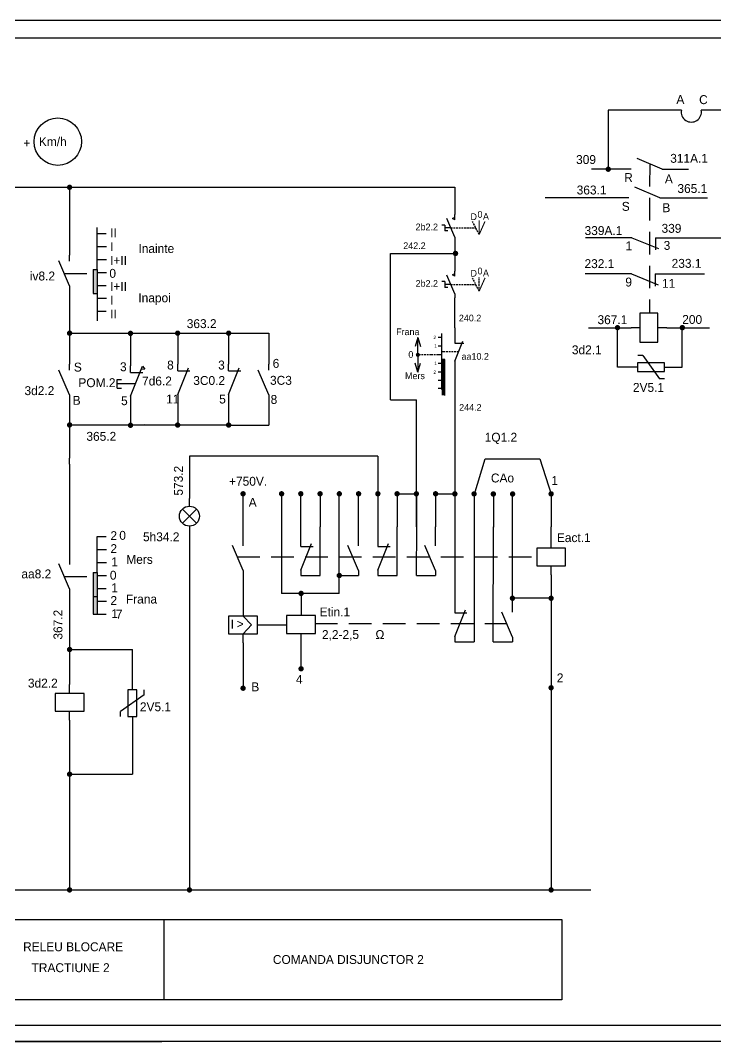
# Model space of a CAD drawing. Header units: millimetres. Extents: x 779 to 5457, y 14 to 905.
# Drawn here: x 3456.4 to 3651.5, y 316.3 to 602.9 of the extents above; entities that cross this region are included whole.
import ezdxf

# ---------------------------------------------------------------- set-up
doc = ezdxf.new("R2010")
doc.units = ezdxf.units.MM
doc.linetypes.add('DASHED', pattern=[0.75, 0.5, -0.25])
doc.linetypes.add('DASHED2', pattern=[9.525, 6.35, -3.175])

msp = doc.modelspace()

# ---------------------------------------------------------------- hatches: boundary and pattern name
for points in [[(3476.86, 526.25), (3477.97, 526.25), (3477.97, 528.98), (3477.97, 533), (3476.86, 533), (3476.86, 530.85)], [(3575.5, 507.74), (3574.61, 507.74), (3574.61, 504.39), (3575.49, 504.39)], [(3575.5, 504.39), (3574.61, 504.39), (3574.61, 501.04), (3575.49, 501.04)], [(3575.5, 501.04), (3574.61, 501.04), (3574.61, 497.69), (3575.49, 497.69)], [(3476.86, 441.22), (3477.97, 441.22), (3477.97, 443.95), (3477.97, 447.96), (3476.86, 447.96), (3476.86, 445.82)], [(3477.97, 441.22), (3476.86, 441.22), (3476.86, 436.31), (3477.97, 436.27)]]:
    msp.add_hatch(color=1).paths.add_polyline_path(points)

# ---------------------------------------------------------------- linework, layer by layer
at = {"color": 240}
for p, q in [((3727.12, 602.94), (3307.12, 602.94)), ((3927.12, 316.32), (3306.1, 316.32))]:
    msp.add_line(p, q, dxfattribs=at)
at = {"color": 70}
for p, q in [((3732.12, 597.94), (3312.12, 597.94)), ((3312.12, 320.94), (3732.12, 320.94))]:
    msp.add_line(p, q, dxfattribs=at)
at = {"color": 1}
for p, q in [((3641.87, 577.79), (3621.35, 577.79)), ((3621.35, 577.79), (3621.35, 561.18)), ((3647.44, 577.8), (3653.56, 577.8)), ((3636.49, 561.18), (3629.49, 564.18)), ((3626.15, 561.18), (3616.63, 561.18)), ((3627.79, 561.18), (3626.15, 561.18)), ((3636.49, 561.18), (3637.87, 561.18)), ((3637.87, 561.18), (3643.86, 561.18)), ((3411.14, 556.1), (3571.41, 556.1)), ((3470.21, 556.1), (3470.21, 540.33)), ((3571.41, 556.1), (3578.31, 556.1)), ((3578.31, 556.1), (3578.31, 548.45)), ((3635.81, 553.1), (3628.81, 556.1)), ((3615.95, 553.1), (3603.61, 553.1)), ((3615.95, 553.1), (3603.61, 553.1)), ((3625.47, 553.1), (3615.95, 553.1)), ((3627.1, 553.1), (3625.47, 553.1)), ((3635.81, 553.1), (3637.19, 553.1)), ((3637.19, 553.1), (3649.17, 553.1)), ((3577.66, 547.38), (3578.31, 547.76)), ((3578.31, 547.01), (3578.31, 548.45)), ((3477.97, 533), (3477.97, 544.82)), ((3575.5, 545.49), (3574.68, 545.49)), ((3575.5, 545.49), (3575.5, 543.9)), ((3577.19, 544.7), (3575.5, 544.7)), ((3578.31, 547.01), (3577.66, 547.38)), ((3477.97, 543.12), (3480.44, 543.12)), ((3576.31, 543.9), (3575.5, 543.9)), ((3578.31, 542.07), (3578.31, 540.95)), ((3626.45, 541.92), (3614.97, 541.92)), ((3627.95, 541.92), (3626.45, 541.92)), ((3627.95, 541.92), (3635.45, 538.92)), ((3634.61, 541.92), (3636.45, 541.92)), ((3636.45, 541.92), (3644.82, 541.92)), ((3644.82, 541.92), (3664.86, 541.92)), ((3644.82, 541.92), (3647.6, 541.92)), ((3470.21, 540.33), (3470.21, 537.04)), ((3478.05, 539.48), (3480.52, 539.48)), ((3578.31, 540.95), (3578.31, 537.21)), ((3470.21, 535.4), (3470.21, 537.04)), ((3560.22, 496.47), (3560.22, 537.54)), ((3560.22, 537.54), (3578.31, 537.54)), ((3578.31, 537.21), (3578.31, 534.76)), ((3470.21, 528.42), (3467.21, 535.42)), ((3478.05, 535.85), (3480.52, 535.85)), ((3578.31, 534.76), (3578.31, 532.57)), ((3476.86, 533), (3477.97, 533)), ((3476.86, 533), (3476.86, 530.85)), ((3476.86, 530.85), (3476.86, 526.25)), ((3477.97, 533), (3477.97, 528.98)), ((3478.05, 532.21), (3480.52, 532.21)), ((3577.66, 531.5), (3578.31, 531.88)), ((3578.31, 531.13), (3577.66, 531.5)), ((3578.31, 531.13), (3578.31, 532.57)), ((3626.39, 531.77), (3614.91, 531.77)), ((3627.89, 531.77), (3626.39, 531.77)), ((3627.89, 531.77), (3635.39, 528.77)), ((3634.55, 531.77), (3636.39, 531.77)), ((3636.39, 531.77), (3648.37, 531.77)), ((3470.21, 528.42), (3470.21, 527.04)), ((3477.97, 528.98), (3477.97, 518.59)), ((3477.97, 528.57), (3480.44, 528.57)), ((3575.5, 529.62), (3574.68, 529.62)), ((3575.5, 529.62), (3575.5, 528.02)), ((3577.19, 528.82), (3575.5, 528.82)), ((3576.31, 528.02), (3575.5, 528.02)), ((3470.21, 527.04), (3470.21, 515.16)), ((3476.86, 526.25), (3477.97, 526.25)), ((3478.05, 524.94), (3480.52, 524.94)), ((3578.31, 526.19), (3578.31, 525.07)), ((3578.31, 516.69), (3578.31, 525.07)), ((3477.97, 521.3), (3480.44, 521.3)), ((3578.31, 516.69), (3578.31, 512.32)), ((3615.78, 516.7), (3627.76, 516.7)), ((3623.95, 505.62), (3623.95, 516.7)), ((3630.26, 516.7), (3627.76, 516.7)), ((3637.76, 516.7), (3635.26, 516.7)), ((3637.76, 516.7), (3649.74, 516.7)), ((3642.14, 505.62), (3642.14, 516.7)), ((3469.83, 515.16), (3486.22, 515.15)), ((3470.21, 515.16), (3470.21, 511.87)), ((3486.22, 515.15), (3514.83, 515.15)), ((3487.3, 515.1), (3487.3, 505.95)), ((3500.53, 515.15), (3500.53, 511.86)), ((3514.83, 515.15), (3521.69, 515.15)), ((3514.83, 515.15), (3514.83, 511.86)), ((3521.69, 515.15), (3526.1, 515.15)), ((3526.1, 515.15), (3526.1, 511.86)), ((3567.92, 513.95), (3567.21, 511.44)), ((3567.92, 513.95), (3568.63, 511.44)), ((3567.92, 510.81), (3567.92, 513.95)), ((3574.61, 513.97), (3573.62, 513.97)), ((3574.61, 515.06), (3574.61, 513.25)), ((3574.61, 513.25), (3574.61, 506.07)), ((3470.21, 511.87), (3470.21, 506.43)), ((3500.53, 511.86), (3500.53, 506.43)), ((3514.83, 511.86), (3514.83, 506.43)), ((3526.1, 511.86), (3526.1, 506.42)), ((3567.92, 509.09), (3567.92, 510.81)), ((3574.61, 511.53), (3573.62, 511.53)), ((3578.31, 507.33), (3580.56, 512.95)), ((3567.92, 509.09), (3567.92, 507.38)), ((3567.92, 507.38), (3567.92, 504.24)), ((3574.61, 509.09), (3573.62, 509.09)), ((3575.5, 509.95), (3574.61, 509.95)), ((3575.5, 507.74), (3574.61, 507.74)), ((3575.49, 504.39), (3575.5, 507.74)), ((3578.31, 507.33), (3578.31, 501.54)), ((3631.04, 508.92), (3629.64, 508.92)), ((3631.04, 508.92), (3635.69, 502.31)), ((3470.21, 497.82), (3467.21, 504.82)), ((3470.21, 504.8), (3470.21, 506.43)), ((3487.3, 504.11), (3487.3, 505.95)), ((3487.3, 497.45), (3490.3, 504.95)), ((3490.3, 504.95), (3490.67, 505.88)), ((3491.29, 505.1), (3490.3, 504.95)), ((3490.67, 505.88), (3491.29, 505.1)), ((3500.53, 504.59), (3500.53, 506.43)), ((3500.53, 497.93), (3503.53, 505.43)), ((3514.83, 504.59), (3514.83, 506.43)), ((3514.83, 497.93), (3517.83, 505.43)), ((3526.1, 497.81), (3523.1, 504.81)), ((3526.1, 504.79), (3526.1, 506.42)), ((3567.92, 504.24), (3567.21, 506.75)), ((3567.92, 504.24), (3568.63, 506.75)), ((3574.61, 506.66), (3573.62, 506.66)), ((3574.61, 506.07), (3574.61, 502.72)), ((3629.6, 505.62), (3623.95, 505.62)), ((3637.1, 505.62), (3642.14, 505.62)), ((3483.55, 499.7), (3483.55, 502.2)), ((3483.55, 502.2), (3484.8, 502.2)), ((3574.61, 504.22), (3573.62, 504.22)), ((3574.61, 501.92), (3573.62, 501.92)), ((3574.61, 504.39), (3575.49, 504.39)), ((3575.5, 504.39), (3574.61, 504.39)), ((3574.61, 502.72), (3574.61, 499.37)), ((3575.49, 501.04), (3575.5, 504.39)), ((3637.1, 502.31), (3635.69, 502.31)), ((3488.7, 500.95), (3483.55, 500.95)), ((3483.55, 499.7), (3484.8, 499.7)), ((3574.61, 499.62), (3573.62, 499.62)), ((3575.5, 501.04), (3574.61, 501.04)), ((3574.61, 501.04), (3575.49, 501.04)), ((3575.49, 497.69), (3575.5, 501.04)), ((3578.31, 501.54), (3578.31, 436.64)), ((3470.21, 497.82), (3470.21, 496.44)), ((3470.21, 496.44), (3470.21, 484.55)), ((3487.3, 497.45), (3487.3, 495.95)), ((3487.3, 495.95), (3487.3, 489.31)), ((3500.53, 497.93), (3500.53, 496.43)), ((3500.53, 496.43), (3500.53, 489.4)), ((3514.83, 497.93), (3514.83, 496.43)), ((3514.83, 496.43), (3514.83, 489.4)), ((3526.1, 497.81), (3526.1, 496.43)), ((3526.1, 496.43), (3526.1, 489.37)), ((3560.22, 496.47), (3567.51, 496.47)), ((3567.51, 460.82), (3567.51, 496.47)), ((3470.21, 489.4), (3514.83, 489.4)), ((3493.28, 489.37), (3491.19, 489.4)), ((3515.21, 489.37), (3521.69, 489.37)), ((3521.69, 489.37), (3526.1, 489.37)), ((3470.21, 484.55), (3470.21, 480.03)), ((3470.21, 478.4), (3470.21, 480.03)), ((3556.7, 480.66), (3503.83, 480.66)), ((3503.83, 480.66), (3503.83, 468.8)), ((3556.7, 480.66), (3556.7, 455.3)), ((3583.71, 469.68), (3586.84, 479.87)), ((3586.84, 479.87), (3602.18, 479.87)), ((3602.18, 479.87), (3605.44, 469.69)), ((3470.21, 478.4), (3470.21, 454.22)), ((3540.49, 470.08), (3540.49, 460.82)), ((3545.89, 442.11), (3545.89, 470.08)), ((3551.3, 470.08), (3551.3, 469.71)), ((3561.73, 470.08), (3567.13, 470.08)), ((3562.1, 470.08), (3562.1, 460.82)), ((3567.51, 470.08), (3567.51, 460.82)), ((3572.91, 470.08), (3572.91, 460.82)), ((3573.28, 470.08), (3578.69, 470.05)), ((3583.71, 470.05), (3583.71, 460.79)), ((3605.32, 470.05), (3605.32, 460.79)), ((3503.83, 466.6), (3503.83, 468.8)), ((3529.62, 469.71), (3529.62, 442.11)), ((3535.1, 455.3), (3535.1, 469.71)), ((3551.29, 455.5), (3551.29, 469.71)), ((3589.12, 470.02), (3589.12, 460.75)), ((3594.48, 436.85), (3594.48, 469.65)), ((3505.81, 465.78), (3501.85, 461.82)), ((3505.81, 461.82), (3501.85, 465.78)), ((3503.83, 461), (3503.83, 358.89)), ((3540.48, 447.13), (3540.49, 460.82)), ((3562.09, 447.13), (3562.1, 460.82)), ((3567.51, 460.82), (3567.5, 447.14)), ((3572.9, 457.14), (3572.91, 460.82)), ((3583.71, 460.79), (3583.71, 428.48)), ((3589.1, 428.49), (3589.11, 460.82)), ((3605.32, 454.83), (3605.32, 460.79)), ((3477.97, 447.96), (3477.97, 458.09)), ((3477.97, 458.09), (3480.44, 458.09)), ((3535.1, 448.64), (3538.1, 456.14)), ((3556.71, 448.64), (3559.71, 456.14)), ((3572.9, 455.5), (3572.9, 457.14)), ((3470.21, 454.22), (3470.21, 450.26)), ((3478.05, 454.45), (3480.52, 454.45)), ((3551.29, 448.52), (3548.29, 455.52)), ((3572.9, 448.52), (3569.9, 455.52)), ((3470.21, 443.39), (3467.21, 450.39)), ((3478.05, 450.82), (3480.52, 450.82)), ((3476.86, 447.96), (3477.97, 447.96)), ((3476.86, 447.96), (3476.86, 445.82)), ((3477.97, 447.96), (3477.97, 443.95)), ((3478.05, 447.18), (3480.52, 447.18)), ((3535.1, 448.64), (3535.1, 447.14)), ((3535.1, 447.14), (3540.48, 447.13)), ((3545.89, 447.13), (3551.27, 447.13)), ((3551.27, 447.13), (3551.29, 447.13)), ((3551.29, 448.52), (3551.29, 447.14)), ((3551.29, 447.13), (3551.29, 447.14)), ((3556.71, 448.64), (3556.71, 447.14)), ((3556.71, 447.14), (3562.09, 447.13)), ((3567.51, 447.14), (3572.9, 447.13)), ((3572.9, 448.52), (3572.9, 447.14)), ((3605.32, 447.33), (3605.32, 449.83)), ((3605.32, 447.33), (3605.32, 358.89)), ((3476.86, 445.82), (3476.86, 441.22)), ((3470.21, 443.39), (3470.21, 442.01)), ((3470.21, 442.01), (3470.21, 430.13)), ((3477.97, 443.95), (3477.97, 436.27)), ((3477.97, 443.54), (3480.44, 443.54)), ((3535.16, 442.11), (3529.62, 442.11)), ((3545.89, 442.11), (3535.16, 442.11)), ((3535.16, 442.11), (3535.16, 435.87)), ((3476.86, 441.22), (3477.97, 441.22)), ((3476.86, 441.22), (3476.86, 436.31)), ((3478.05, 439.91), (3480.52, 439.91)), ((3605.32, 440.75), (3594.48, 440.75)), ((3476.86, 436.31), (3477.97, 436.27)), ((3477.97, 436.27), (3480.44, 436.27)), ((3578.29, 429.98), (3581.29, 437.48)), ((3594.48, 429.87), (3591.48, 436.87)), ((3522.93, 433.26), (3531.11, 433.26)), ((3470.21, 430.13), (3470.21, 416.53)), ((3535.16, 420.96), (3535.16, 430.87)), ((3578.29, 429.98), (3578.29, 428.48)), ((3578.29, 428.48), (3583.71, 428.48)), ((3589.1, 428.49), (3594.48, 428.49)), ((3594.48, 429.87), (3594.48, 428.49)), ((3470.21, 426.37), (3487.84, 426.37)), ((3487.84, 415.07), (3487.84, 426.37)), ((3470.21, 414.03), (3470.21, 416.53)), ((3491.15, 413.63), (3484.53, 408.98)), ((3491.15, 413.63), (3491.15, 415.03)), ((3470.21, 406.52), (3470.21, 409.03)), ((3484.53, 407.58), (3484.53, 408.98)), ((3487.84, 407.57), (3487.84, 391.37)), ((3470.21, 406.52), (3470.21, 405.9)), ((3470.21, 405.9), (3470.21, 358.89)), ((3470.21, 391.37), (3487.84, 391.37)), ((3449.09, 358.89), (3489.2, 358.89)), ((3489.2, 358.89), (3520.92, 358.89)), ((3520.92, 358.89), (3616.43, 358.89)), ((2921.95, 350.55), (3608.33, 350.55)), ((3496.63, 350.55), (3496.63, 328.05)), ((3608.33, 350.55), (3608.33, 328.05)), ((3608.33, 328.05), (2921.95, 328.05)), ((2886.12, 316.32), (3496.12, 316.32))]:
    msp.add_line(p, q, dxfattribs=at)
at = {"color": 1, "linetype": 'DASHED2'}
for p, q in [((3632.99, 562.68), (3632.9, 520.75)), ((3468.71, 531.92), (3476.86, 531.92)), ((3517.23, 452.35), (3601.27, 452.35)), ((3468.71, 446.89), (3476.86, 446.89)), ((3539.07, 433.7), (3592.84, 433.7))]:
    msp.add_line(p, q, dxfattribs=at)
at = {"color": 1, "linetype": 'DASHED'}
for p, q in [((3577.19, 544.7), (3584.19, 544.7)), ((3585.13, 542.84), (3583.3, 546.47)), ((3585.13, 526.96), (3583.3, 530.59)), ((3585.13, 526.96), (3585.16, 530.82)), ((3577.19, 528.82), (3584.19, 528.82)), ((3571.71, 509.09), (3567.92, 509.09)), ((3573.62, 509.09), (3571.71, 509.09)), ((3579.36, 509.95), (3575.5, 509.95))]:
    msp.add_line(p, q, dxfattribs=at)
at = {"color": 3}
for p, q in [((3518.87, 455.5), (3518.87, 469.71)), ((3518.87, 448.52), (3515.87, 455.52)), ((3518.87, 448.52), (3518.87, 435.76)), ((3518.88, 435.76), (3521.28, 433.29)), ((3521.28, 433.29), (3518.88, 430.76)), ((3518.88, 428.26), (3518.88, 430.76)), ((3518.88, 428.26), (3518.88, 415.51))]:
    msp.add_line(p, q, dxfattribs=at)
at = {"color": 1}
for points, const_width in [([(3620.98, 561.18, 1), (3621.73, 561.18, 1)], 0.75), ([(3469.83, 556.1, 1), (3470.58, 556.1, 1)], 0.75), ([(3578.12, 537.54, 1), (3578.87, 537.54, 1)], 0.75), ([(3623.58, 516.7, 1), (3624.33, 516.7, 1)], 0.75), ([(3641.76, 516.7, 1), (3642.51, 516.7, 1)], 0.75), ([(3469.83, 515.15, 1), (3470.58, 515.15, 1)], 0.75), ([(3486.92, 515.1, 1), (3487.67, 515.1, 1)], 0.75), ([(3500.15, 515.15, 1), (3500.9, 515.15, 1)], 0.75), ([(3514.46, 515.15, 1), (3515.21, 515.15, 1)], 0.75), ([(3567.64, 509.09, 1), (3568.2, 509.09, 1)], 0.562), ([(3469.83, 489.4, 1), (3470.58, 489.4, 1)], 0.75), ([(3500.15, 489.37, 1), (3500.9, 489.37, 1)], 0.75), ([(3514.46, 489.37, 1), (3515.21, 489.37, 1)], 0.75), ([(3486.92, 489.31, 1), (3487.67, 489.31, 1)], 0.75), ([(3518.51, 470.08, 1), (3519.26, 470.08, 1)], 0.75), ([(3529.31, 470.08, 1), (3530.06, 470.08, 1)], 0.75), ([(3534.71, 470.08, 1), (3535.46, 470.08, 1)], 0.75), ([(3540.12, 470.08, 1), (3540.87, 470.08, 1)], 0.75), ([(3545.52, 470.08, 1), (3546.27, 470.08, 1)], 0.75), ([(3550.92, 470.08, 1), (3551.67, 470.08, 1)], 0.75), ([(3556.33, 470.08, 1), (3557.08, 470.08, 1)], 0.75), ([(3561.73, 470.08, 1), (3562.48, 470.08, 1)], 0.75), ([(3567.13, 470.08, 1), (3567.88, 470.08, 1)], 0.75), ([(3572.53, 470.08, 1), (3573.28, 470.08, 1)], 0.75), ([(3577.94, 470.05, 1), (3578.69, 470.05, 1)], 0.75), ([(3583.34, 470.05, 1), (3584.09, 470.05, 1)], 0.75), ([(3588.74, 470.02, 1), (3589.49, 470.02, 1)], 0.75), ([(3594.14, 470.02, 1), (3594.89, 470.02, 1)], 0.75), ([(3604.95, 470.05, 1), (3605.7, 470.05, 1)], 0.75), ([(3545.51, 447.14, 1), (3546.26, 447.14, 1)], 0.75), ([(3534.79, 442.11, 1), (3535.54, 442.11, 1)], 0.75), ([(3594.1, 440.75, 1), (3594.85, 440.75, 1)], 0.75), ([(3604.95, 440.75, 1), (3605.7, 440.75, 1)], 0.75), ([(3469.83, 426.37, 1), (3470.58, 426.37, 1)], 0.75), ([(3534.79, 420.96, 1), (3535.54, 420.96, 1)], 0.75), ([(3518.51, 415.51, 1), (3519.26, 415.51, 1)], 0.75), ([(3604.95, 415.63, 1), (3605.7, 415.63, 1)], 0.75), ([(3469.83, 391.37, 1), (3470.58, 391.37, 1)], 0.75), ([(3469.83, 358.89, 1), (3470.58, 358.89, 1)], 0.75), ([(3503.46, 358.89, 1), (3504.21, 358.89, 1)], 0.75), ([(3604.95, 358.89, 1), (3605.7, 358.89, 1)], 0.75)]:
    msp.add_lwpolyline(points, format="xyb", close=True, dxfattribs=dict(at, const_width=const_width))
at = {"color": 1, "flags": 128}
for points in [[(3578.31, 542.07), (3576.06, 547.32)], [(3634.61, 541.92), (3634.61, 538.51)], [(3578.31, 526.19), (3576.06, 531.44)], [(3634.55, 531.77), (3634.55, 528.35)], [(3578.31, 512.32), (3580.87, 512.32)], [(3500.53, 504.59), (3503.94, 504.59)], [(3514.83, 504.59), (3518.25, 504.59)], [(3487.3, 504.11), (3490.71, 504.11)], [(3535.1, 455.3), (3538.52, 455.3)], [(3556.7, 455.3), (3560.13, 455.3)], [(3578.29, 436.64), (3581.71, 436.64)]]:
    msp.add_lwpolyline(points, dxfattribs=at)
at = {"color": 1, "const_width": 0.3}
msp.add_lwpolyline([(3585.13, 542.84), (3585.13, 546.81)], dxfattribs=at)
at = {"color": 1, "const_width": 0.3, "flags": 128}
for points in [[(3585.13, 542.84), (3586.78, 546.55)], [(3585.13, 526.96), (3586.78, 530.67)]]:
    msp.add_lwpolyline(points, dxfattribs=at)
at = {"color": 1, "flags": 128}
for points in [[(3635.26, 520.75), (3630.26, 520.75), (3630.26, 512.65), (3635.26, 512.65)], [(3637.1, 506.87), (3629.6, 506.87), (3629.6, 504.37), (3637.1, 504.37)], [(3609.37, 449.83), (3609.37, 454.83), (3601.27, 454.83), (3601.27, 449.83)], [(3522.93, 430.76), (3522.93, 435.76), (3514.83, 435.76), (3514.83, 430.76)], [(3539.21, 430.87), (3539.21, 435.87), (3531.11, 435.87), (3531.11, 430.87)], [(3474.26, 409.03), (3474.26, 414.03), (3466.16, 414.03), (3466.16, 409.03)], [(3489.09, 407.57), (3489.09, 415.07), (3486.59, 415.07), (3486.59, 407.57)]]:
    msp.add_lwpolyline(points, close=True, dxfattribs=at)
at = {"color": 1}
for centre, radius in [((3466.9, 568.91), 6.65), ((3503.83, 463.8), 2.8)]:
    msp.add_circle(centre, radius, dxfattribs=at)
msp.add_arc((3644.66, 577.24), 2.84, 168.9161, 11.1894, dxfattribs=at)

# ---------------------------------------------------------------- texts
for s, height, p in [('A', 2.5, (3640.48, 579.52)), ('C', 2.5, (3646.85, 579.45)), ('+', 2.5, (3457.21, 567.25)), ('Km/h', 2.5, (3461.58, 567.66)), ('309', 2.5, (3612.33, 562.64)), ('311A.1', 2.5, (3638.74, 562.98)), ('363.1', 2.5, (3612.5, 554.09)), ('365.1', 2.5, (3640.77, 554.51)), ('D', 1.88, (3582.7, 546.92)), ('0', 1.88, (3584.67, 547.54)), ('A', 1.88, (3586.2, 546.99)), ('2b2.2', 1.875, (3567.3, 544.05)), ('Inainte', 2.5, (3489.52, 537.67)), ('242.2', 1.875, (3563.84, 538.77)), ('0', 2.5, (3481.37, 530.7)), ('0', 1.88, (3584.67, 531.67)), ('iv8.2', 2.5, (3459.05, 529.95)), ('D', 1.88, (3582.7, 531.04)), ('A', 1.88, (3586.2, 531.11)), ('I+II', 2.5, (3481.57, 527.04)), ('2b2.2', 1.875, (3567.3, 528.17)), ('I', 2.5, (3481.59, 523.14)), ('Inapoi', 2.5, (3489.5, 523.83)), ('II', 2.5, (3481.59, 519.29)), ('363.2', 2.5, (3503.08, 516.58)), ('240.2', 1.875, (3579.44, 518.46)), ('Frana', 1.875, (3561.83, 514.61)), ('2', 0.938, (3572.3, 513.49)), ('1', 0.938, (3572.51, 511.09)), ('3d2.1', 2.5, (3611.15, 509.23)), ('8', 2.5, (3497.57, 504.96)), ('3', 2.5, (3511.88, 504.96)), ('6', 2.5, (3527.19, 505.43)), ('0', 1.88, (3565.26, 508.25)), ('aa10.2', 1.875, (3580.19, 507.69)), ('S', 2.5, (3471.4, 504.39)), ('3', 2.5, (3484.35, 504.48)), ('2', 0.938, (3572.3, 503.74)), ('1', 0.938, (3572.51, 506.22)), ('POM.2', 2.5, (3472.67, 500.01)), ('7d6.2', 2.5, (3490.54, 500.48)), ('3C0.2', 2.5, (3504.91, 500.62)), ('3C3', 2.5, (3526.45, 500.67)), ('Mers', 1.875, (3564.33, 502.26)), ('3d2.2', 2.5, (3457.55, 497.77)), ('2V5.1', 2.5, (3628.28, 498.68)), ('B', 2.5, (3471.07, 495.05)), ('5', 2.5, (3484.65, 494.95)), ('11', 2.5, (3497.29, 495.42)), ('5', 2.5, (3512.18, 495.42)), ('8', 2.5, (3526.62, 495.3)), ('244.2', 1.875, (3579.52, 493.38)), ('365.2', 2.5, (3474.92, 484.95)), ('1Q1.2', 2.5, (3586.69, 484.7)), ('CAo', 2.5, (3588.43, 473.26)), ('+750V.', 2.5, (3514.95, 472.34)), ('1', 2.5, (3605.41, 472.56)), ('A', 2.5, (3520.47, 466.43)), ('2', 2.5, (3481.66, 457.07)), ('0', 2.5, (3484.15, 457.16)), ('5h34.2', 2.5, (3490.8, 456.76)), ('Eact.1', 2.5, (3606.95, 456.52)), ('2', 2.5, (3481.66, 453.43)), ('Mers', 2.5, (3486.11, 450.41)), ('1', 2.5, (3481.91, 449.73)), ('aa8.2', 2.5, (3456.69, 446.34)), ('0', 2.5, (3481.51, 445.97)), ('1', 2.5, (3481.91, 442.46)), ('2', 2.5, (3481.66, 438.88)), ('Frana', 2.5, (3486.01, 439.28)), ('1', 2.5, (3481.91, 435.19)), ('7', 2.5, (3483.19, 435.03)), ('Etin.1', 2.5, (3540.37, 435.66)), ('I', 2.5, (3515.42, 432.22)), ('>', 2.5, (3517.08, 432.32)), ('2,2-2,5', 2.5, (3541.02, 429.31)), ('4', 2.5, (3533.72, 416.75)), ('2', 2.5, (3606.91, 417.17)), ('3d2.2', 2.5, (3458.51, 415.69)), ('B', 2.5, (3521.2, 414.64)), ('2V5.1', 2.5, (3489.93, 409.04)), ('RELEU BLOCARE ', 2.5, (3457.16, 341.69)), ('TRACTIUNE 2', 2.5, (3459.53, 335.81)), ('COMANDA DISJUNCTOR 2', 2.5, (3527.25, 338.1))]:
    msp.add_text(s, height=height, dxfattribs=at).set_placement(p)
at = {"color": 1, "linetype": 'DASHED'}
for s, p in [('R', (3625.83, 557.58)), ('A', (3637.24, 557.2)), ('S', (3625.15, 549.5)), ('B', (3636.55, 549.12)), ('339A.1', (3614.71, 542.7)), ('339', (3636.31, 543.33)), ('1', (3626.21, 538.41)), ('3', (3636.91, 538.54)), ('233.1', (3639.14, 533.5)), ('232.1', (3614.69, 533.42)), ('9', (3626.15, 528.26)), ('11', (3636.45, 527.89)), ('367.1', (3618.34, 517.69)), ('200', (3642.12, 517.76))]:
    msp.add_text(s, height=2.5, dxfattribs=at).set_placement(p)
at = {"color": 1, "text_generation_flag": 2}
for s, p in [('II', (3481.59, 544.55)), ('I', (3481.59, 540.7)), ('I+II', (3481.57, 536.8))]:
    msp.add_text(s, height=2.5, rotation=180, dxfattribs=at).set_placement(p)
at = {"color": 1}
for s, p in [('573.2', (3501.98, 469.56)), ('367.2', (3468.19, 429.15))]:
    msp.add_text(s, height=2.5, rotation=90, dxfattribs=at).set_placement(p)
at = {"color": 1, "insert": (3556.03, 431.81), "char_height": 2.5, "width": 23.7042, "attachment_point": 1}
msp.add_mtext('{\\fSymbol|b0|i0|c2|p18;W}', dxfattribs=at)

doc.saveas('drawing.dxf')
